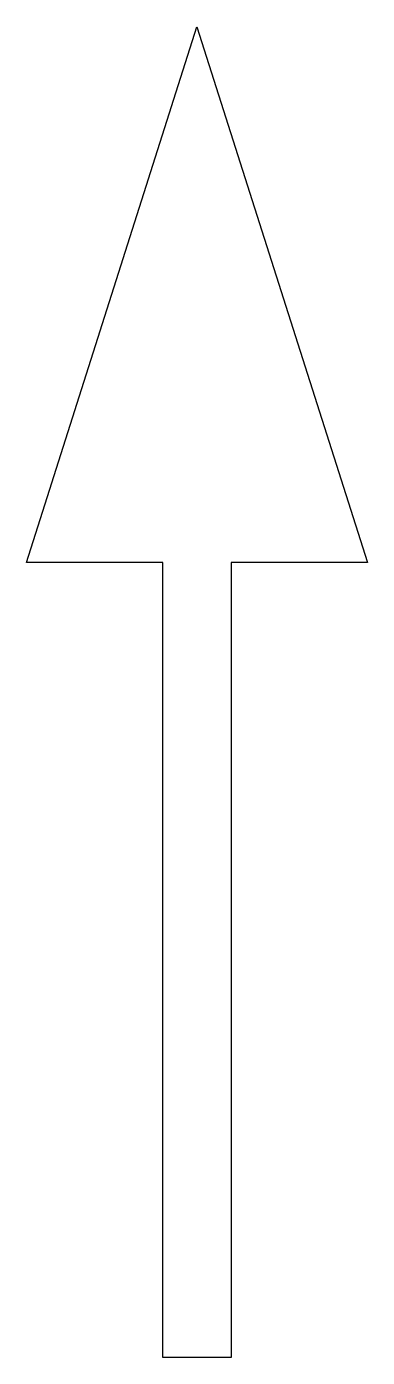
# Model space of a CAD drawing. Header units: millimetres. Extents: x -26.53 to -26.23, y 143.87 to 145.04.
import ezdxf

# ---------------------------------------------------------------- set-up
doc = ezdxf.new("R2010")
doc.units = ezdxf.units.MM

# ---------------------------------------------------------------- blocks, each defined once
blk = doc.blocks.new('*U10')
blk.add_lwpolyline([(-0.0283, -0.698), (-0.0283, 0.0022), (-0.1483, 0.0022), (0.0017, 0.4742), (0.1517, 0.0022), (0.0317, 0.0022), (0.0317, -0.698)], close=True)

msp = doc.modelspace()

# ---------------------------------------------------------------- block references
msp.add_blockref('*U10', (-26.3834, 144.5702))

doc.saveas('drawing.dxf')
